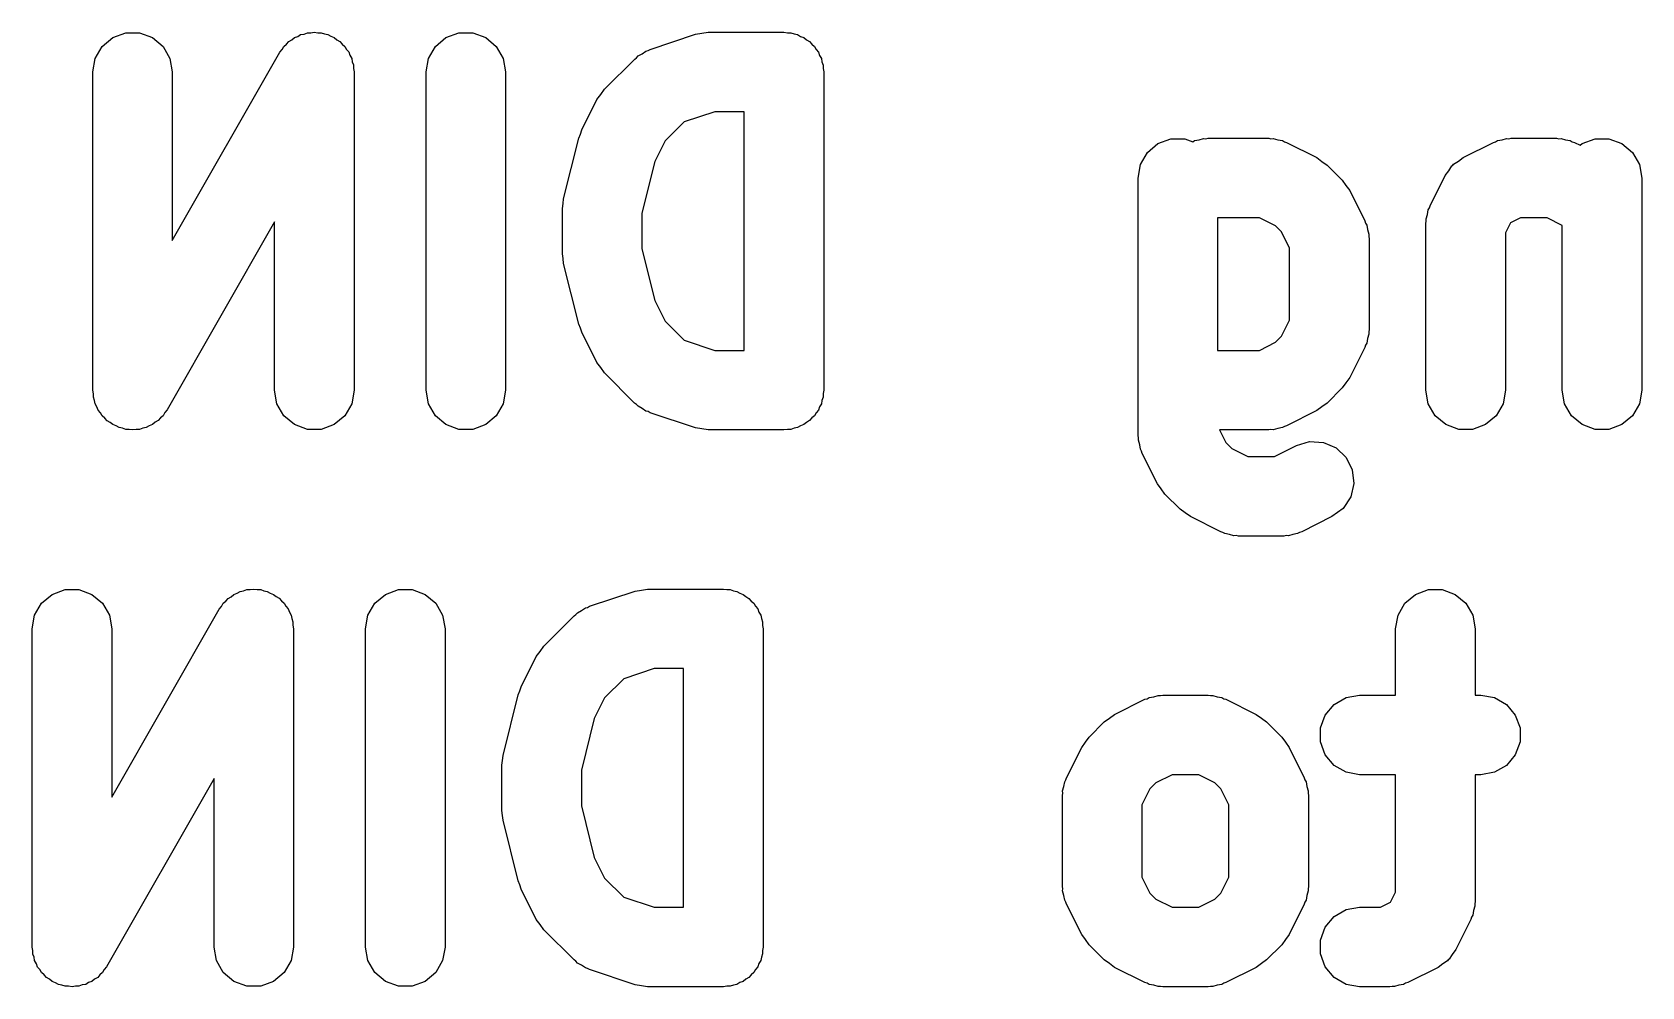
# Model space of a CAD drawing. Extents: x 70 to 226, y -104 to -44.
# Drawn here: x 76.019 to 80.067, y -48.962 to -46.562 of the extents above; entities that cross this region are included whole.
import ezdxf

# ---------------------------------------------------------------- set-up
doc = ezdxf.new("R2010")
doc.units = 0
doc.header["$MEASUREMENT"] = 0
doc.layers.add('BLACK', color=7, linetype='CONTINUOUS')

msp = doc.modelspace()

# ---------------------------------------------------------------- linework, layer by layer
at = {"layer": 'Black'}
for p, q in [((76.1948, -46.5976), (76.2214, -46.5753)), ((76.2214, -46.5753), (76.2541, -46.5634)), ((76.2541, -46.5634), (76.2888, -46.5634)), ((76.2888, -46.5634), (76.3214, -46.5753)), ((76.3214, -46.5753), (76.348, -46.5976)), ((76.6585, -46.5921), (76.664, -46.5856)), ((76.664, -46.5856), (76.6717, -46.5811)), ((76.6717, -46.5811), (76.6786, -46.5753)), ((76.6786, -46.5753), (76.6866, -46.5724)), ((76.6866, -46.5724), (76.694, -46.5681)), ((76.694, -46.5681), (76.7028, -46.5665)), ((76.7028, -46.5665), (76.7112, -46.5634)), ((76.7112, -46.5634), (76.7197, -46.5634)), ((76.7197, -46.5634), (76.7281, -46.5619)), ((76.7281, -46.5619), (76.737, -46.5634)), ((76.737, -46.5634), (76.7459, -46.5634)), ((76.7459, -46.5634), (76.754, -46.5663)), ((76.754, -46.5663), (76.7624, -46.5678)), ((76.7624, -46.5678), (76.7701, -46.5722)), ((76.7701, -46.5722), (76.7786, -46.5753)), ((76.7786, -46.5753), (76.7851, -46.5808)), ((76.7851, -46.5808), (76.7925, -46.585)), ((76.7925, -46.585), (76.7983, -46.5919)), ((77.0329, -46.5976), (77.0595, -46.5753)), ((77.0595, -46.5753), (77.0922, -46.5634)), ((77.0922, -46.5634), (77.1269, -46.5634)), ((77.1269, -46.5634), (77.1595, -46.5753)), ((77.1595, -46.5753), (77.1861, -46.5976)), ((77.5731, -46.6051), (77.6874, -46.567)), ((77.6874, -46.567), (77.7033, -46.5647)), ((77.7033, -46.5647), (77.719, -46.5619)), ((77.719, -46.5619), (77.9095, -46.5619)), ((77.9095, -46.5619), (77.9181, -46.5634)), ((77.9181, -46.5634), (77.9269, -46.5634)), ((77.9269, -46.5634), (77.9351, -46.5664)), ((77.9351, -46.5664), (77.9437, -46.5679)), ((77.9437, -46.5679), (77.9513, -46.5723)), ((77.9513, -46.5723), (77.9595, -46.5753)), ((77.9595, -46.5753), (77.9662, -46.5809)), ((77.9662, -46.5809), (77.9738, -46.5853)), ((77.9738, -46.5853), (77.9794, -46.592)), ((76.1714, -46.6619), (76.1775, -46.6277)), ((76.1775, -46.6277), (76.1948, -46.5976)), ((76.348, -46.5976), (76.3654, -46.6277)), ((76.3654, -46.6277), (76.3714, -46.6619)), ((76.3714, -47.0853), (76.6417, -46.6123)), ((76.6417, -46.6123), (76.6475, -46.6054)), ((76.6475, -46.6054), (76.652, -46.5976)), ((76.652, -46.5976), (76.6585, -46.5921)), ((76.7983, -46.5919), (76.8052, -46.5976)), ((76.8052, -46.5976), (76.8094, -46.605)), ((76.8094, -46.605), (76.8149, -46.6115)), ((76.8149, -46.6115), (76.8181, -46.6199)), ((76.8181, -46.6199), (76.8225, -46.6277)), ((76.8225, -46.6277), (76.824, -46.6361)), ((77.0095, -46.6619), (77.0156, -46.6277)), ((77.0156, -46.6277), (77.0329, -46.5976)), ((77.1861, -46.5976), (77.2035, -46.6277)), ((77.2035, -46.6277), (77.2095, -46.6619)), ((77.4579, -46.7055), (77.5341, -46.6293)), ((77.5341, -46.6293), (77.5388, -46.626)), ((77.5388, -46.626), (77.5426, -46.6217)), ((77.5426, -46.6217), (77.5529, -46.6161)), ((77.5529, -46.6161), (77.5625, -46.6094)), ((77.5625, -46.6094), (77.5681, -46.6079)), ((77.5681, -46.6079), (77.5731, -46.6051)), ((77.9794, -46.592), (77.9861, -46.5976)), ((77.9861, -46.5976), (77.9905, -46.6052)), ((77.9905, -46.6052), (77.9961, -46.6119)), ((77.9961, -46.6119), (77.9991, -46.6201)), ((77.9991, -46.6201), (78.0035, -46.6277)), ((78.0035, -46.6277), (78.005, -46.6363)), ((76.1714, -47.4619), (76.1714, -46.6619)), ((76.3714, -46.6619), (76.3714, -47.0853)), ((76.824, -46.6361), (76.827, -46.6441)), ((76.827, -46.6441), (76.827, -46.6531)), ((76.827, -46.6531), (76.8286, -46.6619)), ((76.8286, -46.6619), (76.8286, -47.4619)), ((77.0095, -47.4619), (77.0095, -46.6619)), ((77.2095, -46.6619), (77.2095, -47.4619)), ((78.005, -46.6363), (78.008, -46.6445)), ((78.008, -46.6445), (78.008, -46.6533)), ((78.008, -46.6533), (78.0095, -46.6619)), ((78.0095, -46.6619), (78.0095, -47.4619)), ((77.4487, -46.7186), (77.4579, -46.7055)), ((77.401, -46.8077), (77.4391, -46.7315)), ((77.4391, -46.7315), (77.4487, -46.7186)), ((77.6588, -46.7874), (77.6108, -46.8354)), ((77.7353, -46.7619), (77.6588, -46.7874)), ((77.8095, -46.7619), (77.7353, -46.7619)), ((77.8095, -47.3619), (77.8095, -46.7619)), ((77.3554, -46.9805), (77.3935, -46.8281)), ((77.3935, -46.8281), (77.3979, -46.8181)), ((77.3979, -46.8181), (77.401, -46.8077)), ((78.85, -46.842), (78.8826, -46.8301)), ((78.8826, -46.8301), (78.9174, -46.8301)), ((78.9174, -46.8301), (78.9373, -46.8373)), ((78.9535, -46.8326), (78.9648, -46.8292)), ((78.9648, -46.8292), (78.9705, -46.8296)), ((78.9705, -46.8296), (78.9762, -46.8286)), ((78.9762, -46.8286), (79.1286, -46.8286)), ((79.1286, -46.8286), (79.1342, -46.8296)), ((79.1342, -46.8296), (79.14, -46.8292)), ((79.14, -46.8292), (79.1512, -46.8326)), ((79.7154, -46.8326), (79.7267, -46.8292)), ((79.7267, -46.8292), (79.7324, -46.8296)), ((79.7324, -46.8296), (79.7381, -46.8286)), ((79.7381, -46.8286), (79.8524, -46.8286)), ((79.8524, -46.8286), (79.8581, -46.8296)), ((79.8581, -46.8296), (79.8638, -46.8292)), ((79.8638, -46.8292), (79.875, -46.8326)), ((79.9167, -46.842), (79.9493, -46.8301)), ((79.9493, -46.8301), (79.984, -46.8301)), ((79.984, -46.8301), (80.0167, -46.842)), ((77.6108, -46.8354), (77.5848, -46.8873)), ((78.806, -46.8944), (78.8234, -46.8643)), ((78.8234, -46.8643), (78.85, -46.842)), ((78.9373, -46.8373), (78.942, -46.8346)), ((78.942, -46.8346), (78.9535, -46.8326)), ((79.1512, -46.8326), (79.1628, -46.8346)), ((79.1628, -46.8346), (79.1678, -46.8375)), ((79.1678, -46.8375), (79.1733, -46.8391)), ((79.1733, -46.8391), (79.2495, -46.8772)), ((79.6172, -46.8772), (79.6934, -46.8391)), ((79.6934, -46.8391), (79.6989, -46.8375)), ((79.6989, -46.8375), (79.7039, -46.8346)), ((79.7039, -46.8346), (79.7154, -46.8326)), ((79.875, -46.8326), (79.8866, -46.8346)), ((79.8866, -46.8346), (79.8916, -46.8375)), ((79.8916, -46.8375), (79.8971, -46.8391)), ((79.8971, -46.8391), (79.9115, -46.8463)), ((79.9115, -46.8463), (79.9167, -46.842)), ((80.0167, -46.842), (80.0433, -46.8643)), ((80.0433, -46.8643), (80.0606, -46.8944)), ((77.5848, -46.8873), (77.5524, -47.0171)), ((78.8, -46.9286), (78.806, -46.8944)), ((79.2495, -46.8772), (79.2623, -46.8868)), ((79.2623, -46.8868), (79.2755, -46.896)), ((79.2755, -46.896), (79.3136, -46.9341)), ((79.5725, -46.9219), (79.5812, -46.9102)), ((79.5812, -46.9102), (79.5893, -46.8979)), ((79.5893, -46.8979), (79.5915, -46.8963)), ((79.5915, -46.8963), (79.5932, -46.8941)), ((79.5932, -46.8941), (79.6054, -46.886)), ((79.6054, -46.886), (79.6172, -46.8772)), ((80.0606, -46.8944), (80.0667, -46.9286)), ((78.8, -47.5762), (78.8, -46.9286)), ((79.3136, -46.9341), (79.3227, -46.9472)), ((79.3227, -46.9472), (79.3323, -46.96)), ((79.5344, -46.9981), (79.5725, -46.9219)), ((80.0667, -46.9286), (80.0667, -47.4619)), ((77.3524, -47.0048), (77.3545, -46.9927)), ((77.3545, -46.9927), (77.3554, -46.9805)), ((79.3323, -46.96), (79.3704, -47.0362)), ((77.3524, -47.119), (77.3524, -47.0048)), ((77.5524, -47.0171), (77.5524, -47.1067)), ((79, -47.0286), (79, -47.3619)), ((79.105, -47.0286), (79, -47.0286)), ((79.1455, -47.0489), (79.105, -47.0286)), ((79.5245, -47.0314), (79.5278, -47.0202)), ((79.5248, -47.0372), (79.5245, -47.0314)), ((79.5278, -47.0202), (79.5298, -47.0087)), ((79.5298, -47.0087), (79.5327, -47.0037)), ((79.5327, -47.0037), (79.5344, -46.9981)), ((79.7617, -47.0286), (79.7364, -47.0412)), ((79.8288, -47.0286), (79.7617, -47.0286)), ((79.8667, -47.0475), (79.8288, -47.0286)), ((76.6286, -47.0385), (76.3583, -47.5115)), ((76.6286, -47.4619), (76.6286, -47.0385)), ((79.1607, -47.064), (79.1455, -47.0489)), ((79.181, -47.1046), (79.1607, -47.064)), ((79.3704, -47.0362), (79.372, -47.0418)), ((79.372, -47.0418), (79.3749, -47.0467)), ((79.3749, -47.0467), (79.377, -47.0583)), ((79.377, -47.0583), (79.3803, -47.0695)), ((79.3803, -47.0695), (79.38, -47.0753)), ((79.5238, -47.0429), (79.5248, -47.0372)), ((79.5238, -47.4619), (79.5238, -47.0429)), ((79.7364, -47.0412), (79.7238, -47.0665)), ((79.7238, -47.0665), (79.7238, -47.4619)), ((79.8667, -47.4619), (79.8667, -47.0475)), ((77.5524, -47.1067), (77.5848, -47.2365)), ((79.181, -47.2859), (79.181, -47.1046)), ((79.38, -47.0753), (79.381, -47.081)), ((79.381, -47.081), (79.381, -47.3095)), ((77.3545, -47.1311), (77.3524, -47.119)), ((77.3554, -47.1433), (77.3545, -47.1311)), ((77.3935, -47.2957), (77.3554, -47.1433)), ((77.5848, -47.2365), (77.6108, -47.2884)), ((77.3979, -47.3057), (77.3935, -47.2957)), ((77.401, -47.3162), (77.3979, -47.3057)), ((77.4391, -47.3923), (77.401, -47.3162)), ((77.6108, -47.2884), (77.6588, -47.3364)), ((79.1607, -47.3265), (79.181, -47.2859)), ((79.381, -47.3095), (79.38, -47.3152)), ((79.38, -47.3152), (79.3803, -47.321)), ((77.6588, -47.3364), (77.7353, -47.3619)), ((79.105, -47.3619), (79.1455, -47.3416)), ((79.1455, -47.3416), (79.1607, -47.3265)), ((79.3704, -47.3542), (79.3323, -47.4304)), ((79.372, -47.3487), (79.3704, -47.3542)), ((79.3749, -47.3437), (79.372, -47.3487)), ((79.377, -47.3322), (79.3749, -47.3437)), ((79.3803, -47.321), (79.377, -47.3322)), ((77.4487, -47.4052), (77.4391, -47.3923)), ((77.7353, -47.3619), (77.8095, -47.3619)), ((79, -47.3619), (79.105, -47.3619)), ((77.4579, -47.4183), (77.4487, -47.4052)), ((77.534, -47.4945), (77.4579, -47.4183)), ((79.3323, -47.4304), (79.3228, -47.4433)), ((76.173, -47.4707), (76.1714, -47.4619)), ((76.173, -47.4797), (76.173, -47.4707)), ((76.6346, -47.4961), (76.6286, -47.4619)), ((76.8286, -47.4619), (76.8225, -47.4961)), ((77.0156, -47.4961), (77.0095, -47.4619)), ((77.2095, -47.4619), (77.2035, -47.4961)), ((78.008, -47.4793), (78.005, -47.4875)), ((78.0095, -47.4619), (78.008, -47.4705)), ((78.008, -47.4705), (78.008, -47.4793)), ((79.3136, -47.4564), (79.2755, -47.4945)), ((79.3228, -47.4433), (79.3136, -47.4564)), ((79.5298, -47.4961), (79.5238, -47.4619)), ((79.7238, -47.4619), (79.7178, -47.4961)), ((79.8727, -47.4961), (79.8667, -47.4619)), ((80.0667, -47.4619), (80.0606, -47.4961)), ((76.176, -47.4877), (76.173, -47.4797)), ((76.1775, -47.4961), (76.176, -47.4877)), ((76.1819, -47.5039), (76.1775, -47.4961)), ((76.185, -47.5123), (76.1819, -47.5039)), ((76.1906, -47.5188), (76.185, -47.5123)), ((76.1948, -47.5262), (76.1906, -47.5188)), ((76.3525, -47.5184), (76.348, -47.5262)), ((76.3583, -47.5115), (76.3525, -47.5184)), ((76.652, -47.5262), (76.6346, -47.4961)), ((76.8225, -47.4961), (76.8052, -47.5262)), ((77.0329, -47.5262), (77.0156, -47.4961)), ((77.2035, -47.4961), (77.1861, -47.5262)), ((77.5388, -47.4978), (77.534, -47.4945)), ((77.5426, -47.5021), (77.5388, -47.4978)), ((77.5529, -47.5077), (77.5426, -47.5021)), ((77.5625, -47.5144), (77.5529, -47.5077)), ((77.5681, -47.5159), (77.5625, -47.5144)), ((77.5731, -47.5187), (77.5681, -47.5159)), ((77.6874, -47.5568), (77.5731, -47.5187)), ((77.9905, -47.5186), (77.9861, -47.5262)), ((77.9961, -47.5119), (77.9905, -47.5186)), ((77.9991, -47.5037), (77.9961, -47.5119)), ((78.0035, -47.4961), (77.9991, -47.5037)), ((78.005, -47.4875), (78.0035, -47.4961)), ((79.2495, -47.5133), (79.1733, -47.5513)), ((79.2623, -47.5037), (79.2495, -47.5133)), ((79.2755, -47.4945), (79.2623, -47.5037)), ((79.5472, -47.5262), (79.5298, -47.4961)), ((79.7178, -47.4961), (79.7004, -47.5262)), ((79.8901, -47.5262), (79.8727, -47.4961)), ((80.0606, -47.4961), (80.0433, -47.5262)), ((76.2017, -47.5319), (76.1948, -47.5262)), ((76.2075, -47.5388), (76.2017, -47.5319)), ((76.2149, -47.543), (76.2075, -47.5388)), ((76.2214, -47.5485), (76.2149, -47.543)), ((76.2299, -47.5516), (76.2214, -47.5485)), ((76.2376, -47.556), (76.2299, -47.5516)), ((76.246, -47.5575), (76.2376, -47.556)), ((76.2541, -47.5604), (76.246, -47.5575)), ((76.263, -47.5604), (76.2541, -47.5604)), ((76.2719, -47.5619), (76.263, -47.5604)), ((76.2803, -47.5604), (76.2719, -47.5619)), ((76.2888, -47.5604), (76.2803, -47.5604)), ((76.2972, -47.5573), (76.2888, -47.5604)), ((76.306, -47.5557), (76.2972, -47.5573)), ((76.3134, -47.5514), (76.306, -47.5557)), ((76.3214, -47.5485), (76.3134, -47.5514)), ((76.3283, -47.5427), (76.3214, -47.5485)), ((76.336, -47.5382), (76.3283, -47.5427)), ((76.3415, -47.5317), (76.336, -47.5382)), ((76.348, -47.5262), (76.3415, -47.5317)), ((76.6786, -47.5485), (76.652, -47.5262)), ((76.7112, -47.5604), (76.6786, -47.5485)), ((76.7459, -47.5604), (76.7112, -47.5604)), ((76.7786, -47.5485), (76.7459, -47.5604)), ((76.8052, -47.5262), (76.7786, -47.5485)), ((77.0595, -47.5485), (77.0329, -47.5262)), ((77.0922, -47.5604), (77.0595, -47.5485)), ((77.1269, -47.5604), (77.0922, -47.5604)), ((77.1595, -47.5485), (77.1269, -47.5604)), ((77.1861, -47.5262), (77.1595, -47.5485)), ((77.7033, -47.5591), (77.6874, -47.5568)), ((77.719, -47.5619), (77.7033, -47.5591)), ((77.9181, -47.5604), (77.9095, -47.5619)), ((77.9269, -47.5604), (77.9181, -47.5604)), ((77.9351, -47.5574), (77.9269, -47.5604)), ((77.9437, -47.5559), (77.9351, -47.5574)), ((77.9513, -47.5515), (77.9437, -47.5559)), ((77.9595, -47.5485), (77.9513, -47.5515)), ((77.9662, -47.5429), (77.9595, -47.5485)), ((77.9738, -47.5385), (77.9662, -47.5429)), ((77.9794, -47.5318), (77.9738, -47.5385)), ((77.9861, -47.5262), (77.9794, -47.5318)), ((79.1512, -47.5579), (79.14, -47.5612)), ((79.1628, -47.5559), (79.1512, -47.5579)), ((79.1678, -47.553), (79.1628, -47.5559)), ((79.1733, -47.5513), (79.1678, -47.553)), ((79.5738, -47.5485), (79.5472, -47.5262)), ((79.6064, -47.5604), (79.5738, -47.5485)), ((79.6412, -47.5604), (79.6064, -47.5604)), ((79.6738, -47.5485), (79.6412, -47.5604)), ((79.7004, -47.5262), (79.6738, -47.5485)), ((79.9167, -47.5485), (79.8901, -47.5262)), ((79.9493, -47.5604), (79.9167, -47.5485)), ((79.984, -47.5604), (79.9493, -47.5604)), ((80.0167, -47.5485), (79.984, -47.5604)), ((80.0433, -47.5262), (80.0167, -47.5485)), ((77.9095, -47.5619), (77.719, -47.5619)), ((78.801, -47.5819), (78.8, -47.5762)), ((78.8007, -47.5876), (78.801, -47.5819)), ((78.804, -47.5989), (78.8007, -47.5876)), ((78.806, -47.6104), (78.804, -47.5989)), ((79.1286, -47.5619), (79.0047, -47.5619)), ((79.0047, -47.5619), (79.0203, -47.5931)), ((79.0203, -47.5931), (79.0354, -47.6083)), ((79.1342, -47.5609), (79.1286, -47.5619)), ((79.14, -47.5612), (79.1342, -47.5609)), ((79.1981, -47.601), (79.2314, -47.5911)), ((79.2314, -47.5911), (79.2661, -47.5932)), ((79.2661, -47.5932), (79.298, -47.607)), ((78.8089, -47.6154), (78.806, -47.6104)), ((78.8106, -47.6209), (78.8089, -47.6154)), ((78.8487, -47.6971), (78.8106, -47.6209)), ((79.0354, -47.6083), (79.076, -47.6286)), ((79.076, -47.6286), (79.1431, -47.6286)), ((79.1431, -47.6286), (79.1981, -47.601)), ((79.298, -47.607), (79.3232, -47.6309)), ((79.3232, -47.6309), (79.3387, -47.662)), ((79.3387, -47.662), (79.3427, -47.6965)), ((78.8582, -47.71), (78.8487, -47.6971)), ((78.8674, -47.7231), (78.8582, -47.71)), ((79.3427, -47.6965), (79.3346, -47.7302)), ((78.9055, -47.7612), (78.8674, -47.7231)), ((78.9186, -47.7704), (78.9055, -47.7612)), ((79.3155, -47.7592), (79.2876, -47.7799)), ((79.3346, -47.7302), (79.3155, -47.7592)), ((78.9315, -47.7799), (78.9186, -47.7704)), ((79.0077, -47.818), (78.9315, -47.7799)), ((79.2876, -47.7799), (79.2114, -47.818)), ((79.0132, -47.8197), (79.0077, -47.818)), ((79.0182, -47.8225), (79.0132, -47.8197)), ((79.0297, -47.8246), (79.0182, -47.8225)), ((79.0409, -47.8279), (79.0297, -47.8246)), ((79.0467, -47.8276), (79.0409, -47.8279)), ((79.0524, -47.8286), (79.0467, -47.8276)), ((79.1667, -47.8286), (79.0524, -47.8286)), ((79.1723, -47.8276), (79.1667, -47.8286)), ((79.1781, -47.8279), (79.1723, -47.8276)), ((79.1893, -47.8246), (79.1781, -47.8279)), ((79.2009, -47.8225), (79.1893, -47.8246)), ((79.2059, -47.8197), (79.2009, -47.8225)), ((79.2114, -47.818), (79.2059, -47.8197)), ((76.069, -47.9753), (76.1017, -47.9634)), ((76.1017, -47.9634), (76.1364, -47.9634)), ((76.1364, -47.9634), (76.169, -47.9753)), ((76.5504, -47.9665), (76.5588, -47.9634)), ((76.5588, -47.9634), (76.5674, -47.9634)), ((76.5674, -47.9634), (76.5757, -47.9619)), ((76.5757, -47.9619), (76.5846, -47.9634)), ((76.5846, -47.9634), (76.5936, -47.9634)), ((76.5936, -47.9634), (76.6016, -47.9663)), ((76.9071, -47.9753), (76.9398, -47.9634)), ((76.9398, -47.9634), (76.9745, -47.9634)), ((76.9745, -47.9634), (77.0071, -47.9753)), ((77.535, -47.967), (77.5509, -47.9647)), ((77.5509, -47.9647), (77.5667, -47.9619)), ((77.5667, -47.9619), (77.7571, -47.9619)), ((77.7571, -47.9619), (77.7658, -47.9634)), ((77.7658, -47.9634), (77.7745, -47.9634)), ((77.7745, -47.9634), (77.7827, -47.9664)), ((79.4976, -47.9753), (79.5303, -47.9634)), ((79.5303, -47.9634), (79.565, -47.9634)), ((79.565, -47.9634), (79.5976, -47.9753)), ((76.0251, -48.0277), (76.0424, -47.9976)), ((76.0424, -47.9976), (76.069, -47.9753)), ((76.169, -47.9753), (76.1957, -47.9976)), ((76.1957, -47.9976), (76.213, -48.0277)), ((76.4894, -48.0123), (76.4951, -48.0054)), ((76.4951, -48.0054), (76.4996, -47.9976)), ((76.4996, -47.9976), (76.5061, -47.9921)), ((76.5061, -47.9921), (76.5116, -47.9856)), ((76.5116, -47.9856), (76.5193, -47.9811)), ((76.5193, -47.9811), (76.5262, -47.9753)), ((76.5262, -47.9753), (76.5342, -47.9724)), ((76.5342, -47.9724), (76.5416, -47.9681)), ((76.5416, -47.9681), (76.5504, -47.9665)), ((76.6016, -47.9663), (76.61, -47.9678)), ((76.61, -47.9678), (76.6178, -47.9722)), ((76.6178, -47.9722), (76.6262, -47.9753)), ((76.6262, -47.9753), (76.6327, -47.9808)), ((76.6327, -47.9808), (76.6401, -47.985)), ((76.6401, -47.985), (76.6459, -47.9919)), ((76.6459, -47.9919), (76.6528, -47.9976)), ((76.6528, -47.9976), (76.6571, -48.005)), ((76.6571, -48.005), (76.6626, -48.0115)), ((76.8632, -48.0277), (76.8805, -47.9976)), ((76.8805, -47.9976), (76.9071, -47.9753)), ((77.0071, -47.9753), (77.0337, -47.9976)), ((77.0337, -47.9976), (77.0511, -48.0277)), ((77.4157, -48.0079), (77.4208, -48.0051)), ((77.4208, -48.0051), (77.535, -47.967)), ((77.7827, -47.9664), (77.7913, -47.9679)), ((77.7913, -47.9679), (77.7989, -47.9723)), ((77.7989, -47.9723), (77.8071, -47.9753)), ((77.8071, -47.9753), (77.8138, -47.9809)), ((77.8138, -47.9809), (77.8214, -47.9853)), ((77.8214, -47.9853), (77.827, -47.992)), ((77.827, -47.992), (77.8337, -47.9976)), ((77.8337, -47.9976), (77.8381, -48.0052)), ((77.8381, -48.0052), (77.8437, -48.0119)), ((79.4536, -48.0277), (79.471, -47.9976)), ((79.471, -47.9976), (79.4976, -47.9753)), ((79.5976, -47.9753), (79.6242, -47.9976)), ((79.6242, -47.9976), (79.6416, -48.0277)), ((76.019, -48.0619), (76.0251, -48.0277)), ((76.213, -48.0277), (76.219, -48.0619)), ((76.219, -48.4853), (76.4894, -48.0123)), ((76.6626, -48.0115), (76.6657, -48.0199)), ((76.6657, -48.0199), (76.6702, -48.0277)), ((76.6702, -48.0277), (76.6716, -48.0361)), ((76.6716, -48.0361), (76.6746, -48.0441)), ((76.6746, -48.0441), (76.6746, -48.0531)), ((76.8571, -48.0619), (76.8632, -48.0277)), ((77.0511, -48.0277), (77.0571, -48.0619)), ((77.3055, -48.1055), (77.3817, -48.0293)), ((77.3817, -48.0293), (77.3864, -48.026)), ((77.3864, -48.026), (77.3902, -48.0217)), ((77.3902, -48.0217), (77.4005, -48.0161)), ((77.4005, -48.0161), (77.4101, -48.0094)), ((77.4101, -48.0094), (77.4157, -48.0079)), ((77.8437, -48.0119), (77.8467, -48.0201)), ((77.8467, -48.0201), (77.8511, -48.0277)), ((77.8511, -48.0277), (77.8526, -48.0363)), ((77.8526, -48.0363), (77.8556, -48.0445)), ((77.8556, -48.0445), (77.8556, -48.0533)), ((79.4476, -48.0619), (79.4536, -48.0277)), ((79.6416, -48.0277), (79.6476, -48.0619)), ((76.019, -48.8619), (76.019, -48.0619)), ((76.219, -48.0619), (76.219, -48.4853)), ((76.6746, -48.0531), (76.6762, -48.0619)), ((76.6762, -48.0619), (76.6762, -48.8619)), ((76.8571, -48.8619), (76.8571, -48.0619)), ((77.0571, -48.0619), (77.0571, -48.8619)), ((77.8556, -48.0533), (77.8571, -48.0619)), ((77.8571, -48.0619), (77.8571, -48.8619)), ((79.4476, -48.2286), (79.4476, -48.0619)), ((79.6476, -48.0619), (79.6476, -48.2286)), ((77.2867, -48.1315), (77.2963, -48.1186)), ((77.2963, -48.1186), (77.3055, -48.1055)), ((77.2487, -48.2077), (77.2867, -48.1315)), ((77.5829, -48.1619), (77.5064, -48.1874)), ((77.6571, -48.1619), (77.5829, -48.1619)), ((77.6571, -48.7619), (77.6571, -48.1619)), ((77.2455, -48.2181), (77.2487, -48.2077)), ((77.5064, -48.1874), (77.4584, -48.2354)), ((77.203, -48.3805), (77.2411, -48.2281)), ((77.2411, -48.2281), (77.2455, -48.2181)), ((77.4584, -48.2354), (77.4324, -48.2873)), ((78.741, -48.2772), (78.8172, -48.2391)), ((78.8172, -48.2391), (78.8227, -48.2375)), ((78.8227, -48.2375), (78.8277, -48.2346)), ((78.8277, -48.2346), (78.8392, -48.2326)), ((78.8392, -48.2326), (78.8505, -48.2292)), ((78.8505, -48.2292), (78.8562, -48.2296)), ((78.8562, -48.2296), (78.8619, -48.2286)), ((78.8619, -48.2286), (78.9762, -48.2286)), ((78.9762, -48.2286), (78.9819, -48.2296)), ((78.9819, -48.2296), (78.9876, -48.2292)), ((78.9876, -48.2292), (78.9989, -48.2326)), ((78.9989, -48.2326), (79.0104, -48.2346)), ((79.0104, -48.2346), (79.0154, -48.2375)), ((79.0154, -48.2375), (79.0209, -48.2391)), ((79.0209, -48.2391), (79.0971, -48.2772)), ((79.2929, -48.252), (79.3229, -48.2346)), ((79.3229, -48.2346), (79.3571, -48.2286)), ((79.3571, -48.2286), (79.4476, -48.2286)), ((79.6476, -48.2286), (79.6619, -48.2286)), ((79.6619, -48.2286), (79.6961, -48.2346)), ((79.6961, -48.2346), (79.7262, -48.252)), ((77.4324, -48.2873), (77.4, -48.4171)), ((78.715, -48.296), (78.7281, -48.2868)), ((78.7281, -48.2868), (78.741, -48.2772)), ((79.0971, -48.2772), (79.11, -48.2868)), ((79.11, -48.2868), (79.1231, -48.296)), ((79.2587, -48.3112), (79.2705, -48.2786)), ((79.2705, -48.2786), (79.2929, -48.252)), ((79.7262, -48.252), (79.7485, -48.2786)), ((79.7485, -48.2786), (79.7604, -48.3112)), ((78.6769, -48.3341), (78.715, -48.296)), ((79.1231, -48.296), (79.1612, -48.3341)), ((79.2587, -48.3459), (79.2587, -48.3112)), ((79.7604, -48.3112), (79.7604, -48.3459)), ((78.6201, -48.4362), (78.6582, -48.36)), ((78.6582, -48.36), (78.6677, -48.3472)), ((78.6677, -48.3472), (78.6769, -48.3341)), ((79.1612, -48.3341), (79.1704, -48.3472)), ((79.1704, -48.3472), (79.1799, -48.36)), ((79.1799, -48.36), (79.218, -48.4362)), ((79.2705, -48.3786), (79.2587, -48.3459)), ((79.7604, -48.3459), (79.7485, -48.3786)), ((77.2, -48.4048), (77.2021, -48.3927)), ((77.2, -48.519), (77.2, -48.4048)), ((77.2021, -48.3927), (77.203, -48.3805)), ((79.2929, -48.4052), (79.2705, -48.3786)), ((79.3229, -48.4225), (79.2929, -48.4052)), ((79.7262, -48.4052), (79.6961, -48.4225)), ((79.7485, -48.3786), (79.7262, -48.4052)), ((76.4762, -48.4385), (76.2059, -48.9115)), ((76.4762, -48.8619), (76.4762, -48.4385)), ((77.4, -48.4171), (77.4, -48.5067)), ((78.6135, -48.4583), (78.6156, -48.4467)), ((78.6156, -48.4467), (78.6184, -48.4418)), ((78.6184, -48.4418), (78.6201, -48.4362)), ((78.845, -48.4489), (78.8298, -48.464)), ((78.8855, -48.4286), (78.845, -48.4489)), ((78.9526, -48.4286), (78.8855, -48.4286)), ((78.9931, -48.4489), (78.9526, -48.4286)), ((79.0083, -48.464), (78.9931, -48.4489)), ((79.218, -48.4362), (79.2197, -48.4418)), ((79.2197, -48.4418), (79.2225, -48.4467)), ((79.2225, -48.4467), (79.2246, -48.4583)), ((79.3571, -48.4286), (79.3229, -48.4225)), ((79.4476, -48.4286), (79.3571, -48.4286)), ((79.4476, -48.724), (79.4476, -48.4286)), ((79.6619, -48.4286), (79.6476, -48.4286)), ((79.6476, -48.4286), (79.6476, -48.7476)), ((79.6961, -48.4225), (79.6619, -48.4286)), ((78.6095, -48.481), (78.6105, -48.4753)), ((78.6095, -48.7095), (78.6095, -48.481)), ((78.6102, -48.4695), (78.6135, -48.4583)), ((78.6105, -48.4753), (78.6102, -48.4695)), ((78.8298, -48.464), (78.8095, -48.5046)), ((79.0286, -48.5046), (79.0083, -48.464)), ((79.2246, -48.4583), (79.2279, -48.4695)), ((79.2279, -48.4695), (79.2276, -48.4753)), ((79.2276, -48.4753), (79.2286, -48.481)), ((79.2286, -48.481), (79.2286, -48.7095)), ((77.2021, -48.5311), (77.2, -48.519)), ((77.203, -48.5433), (77.2021, -48.5311)), ((77.4, -48.5067), (77.4324, -48.6365)), ((78.8095, -48.5046), (78.8095, -48.6859)), ((79.0286, -48.6859), (79.0286, -48.5046)), ((77.2411, -48.6957), (77.203, -48.5433)), ((77.4324, -48.6365), (77.4584, -48.6884)), ((77.4584, -48.6884), (77.5064, -48.7364)), ((78.8095, -48.6859), (78.8298, -48.7265)), ((79.0083, -48.7265), (79.0286, -48.6859)), ((77.2455, -48.7057), (77.2411, -48.6957)), ((77.2487, -48.7161), (77.2455, -48.7057)), ((77.2867, -48.7923), (77.2487, -48.7161)), ((78.6105, -48.7152), (78.6095, -48.7095)), ((78.6102, -48.721), (78.6105, -48.7152)), ((78.6135, -48.7322), (78.6102, -48.721)), ((78.6156, -48.7437), (78.6135, -48.7322)), ((78.8298, -48.7265), (78.8449, -48.7416)), ((78.9931, -48.7416), (79.0083, -48.7265)), ((79.2246, -48.7322), (79.2225, -48.7437)), ((79.2279, -48.721), (79.2246, -48.7322)), ((79.2286, -48.7095), (79.2276, -48.7152)), ((79.2276, -48.7152), (79.2279, -48.721)), ((79.435, -48.7493), (79.4476, -48.724)), ((77.5064, -48.7364), (77.5829, -48.7619)), ((77.5829, -48.7619), (77.6571, -48.7619)), ((78.6184, -48.7487), (78.6156, -48.7437)), ((78.6201, -48.7542), (78.6184, -48.7487)), ((78.6582, -48.8304), (78.6201, -48.7542)), ((78.8449, -48.7416), (78.8855, -48.7619)), ((78.8855, -48.7619), (78.9526, -48.7619)), ((78.9526, -48.7619), (78.9931, -48.7416)), ((79.218, -48.7542), (79.1799, -48.8304)), ((79.2197, -48.7487), (79.218, -48.7542)), ((79.2225, -48.7437), (79.2197, -48.7487)), ((79.2929, -48.7853), (79.3229, -48.7679)), ((79.3229, -48.7679), (79.3571, -48.7619)), ((79.3571, -48.7619), (79.4097, -48.7619)), ((79.4097, -48.7619), (79.435, -48.7493)), ((79.6436, -48.7703), (79.6416, -48.7818)), ((79.647, -48.7591), (79.6436, -48.7703)), ((79.6476, -48.7476), (79.6466, -48.7533)), ((79.6466, -48.7533), (79.647, -48.7591)), ((77.2963, -48.8052), (77.2867, -48.7923)), ((77.3055, -48.8183), (77.2963, -48.8052)), ((79.2587, -48.8445), (79.2705, -48.8119)), ((79.2705, -48.8119), (79.2929, -48.7853)), ((79.6371, -48.7923), (79.599, -48.8685)), ((79.6387, -48.7868), (79.6371, -48.7923)), ((79.6416, -48.7818), (79.6387, -48.7868)), ((77.3817, -48.8945), (77.3055, -48.8183)), ((78.6677, -48.8433), (78.6582, -48.8304)), ((78.6769, -48.8564), (78.6677, -48.8433)), ((79.1704, -48.8433), (79.1612, -48.8564)), ((79.1799, -48.8304), (79.1704, -48.8433)), ((79.2587, -48.8793), (79.2587, -48.8445)), ((76.0206, -48.8707), (76.019, -48.8619)), ((76.0206, -48.8797), (76.0206, -48.8707)), ((76.0236, -48.8877), (76.0206, -48.8797)), ((76.0251, -48.8961), (76.0236, -48.8877)), ((76.0296, -48.9039), (76.0251, -48.8961)), ((76.4822, -48.8961), (76.4762, -48.8619)), ((76.4996, -48.9262), (76.4822, -48.8961)), ((76.6702, -48.8961), (76.6528, -48.9262)), ((76.6762, -48.8619), (76.6702, -48.8961)), ((76.8632, -48.8961), (76.8571, -48.8619)), ((76.8805, -48.9262), (76.8632, -48.8961)), ((77.0511, -48.8961), (77.0337, -48.9262)), ((77.0571, -48.8619), (77.0511, -48.8961)), ((77.3864, -48.8978), (77.3817, -48.8945)), ((77.8511, -48.8961), (77.8467, -48.9037)), ((77.8526, -48.8875), (77.8511, -48.8961)), ((77.8556, -48.8793), (77.8526, -48.8875)), ((77.8571, -48.8619), (77.8556, -48.8705)), ((77.8556, -48.8705), (77.8556, -48.8793)), ((78.715, -48.8945), (78.6769, -48.8564)), ((78.7281, -48.9037), (78.715, -48.8945)), ((79.1231, -48.8945), (79.11, -48.9037)), ((79.1612, -48.8564), (79.1231, -48.8945)), ((79.2705, -48.9119), (79.2587, -48.8793)), ((79.5799, -48.8942), (79.5783, -48.8964)), ((79.5821, -48.8926), (79.5799, -48.8942)), ((79.5902, -48.8803), (79.5821, -48.8926)), ((79.599, -48.8685), (79.5902, -48.8803)), ((76.0327, -48.9123), (76.0296, -48.9039)), ((76.0382, -48.9188), (76.0327, -48.9123)), ((76.0424, -48.9262), (76.0382, -48.9188)), ((76.0493, -48.9319), (76.0424, -48.9262)), ((76.0551, -48.9388), (76.0493, -48.9319)), ((76.1891, -48.9317), (76.1837, -48.9382)), ((76.1957, -48.9262), (76.1891, -48.9317)), ((76.2001, -48.9184), (76.1957, -48.9262)), ((76.2059, -48.9115), (76.2001, -48.9184)), ((76.5262, -48.9485), (76.4996, -48.9262)), ((76.6528, -48.9262), (76.6262, -48.9485)), ((76.9071, -48.9485), (76.8805, -48.9262)), ((77.0337, -48.9262), (77.0071, -48.9485)), ((77.3902, -48.9021), (77.3864, -48.8978)), ((77.4005, -48.9077), (77.3902, -48.9021)), ((77.4101, -48.9144), (77.4005, -48.9077)), ((77.4157, -48.9159), (77.4101, -48.9144)), ((77.4208, -48.9187), (77.4157, -48.9159)), ((77.535, -48.9568), (77.4208, -48.9187)), ((77.827, -48.9318), (77.8214, -48.9385)), ((77.8337, -48.9262), (77.827, -48.9318)), ((77.8381, -48.9186), (77.8337, -48.9262)), ((77.8437, -48.9119), (77.8381, -48.9186)), ((77.8467, -48.9037), (77.8437, -48.9119)), ((78.741, -48.9133), (78.7281, -48.9037)), ((78.8172, -48.9513), (78.741, -48.9133)), ((79.0971, -48.9133), (79.0209, -48.9513)), ((79.11, -48.9037), (79.0971, -48.9133)), ((79.2929, -48.9385), (79.2705, -48.9119)), ((79.5542, -48.9133), (79.4781, -48.9513)), ((79.566, -48.9045), (79.5542, -48.9133)), ((79.5783, -48.8964), (79.566, -48.9045)), ((76.0625, -48.943), (76.0551, -48.9388)), ((76.069, -48.9485), (76.0625, -48.943)), ((76.0775, -48.9516), (76.069, -48.9485)), ((76.0853, -48.956), (76.0775, -48.9516)), ((76.0937, -48.9575), (76.0853, -48.956)), ((76.1017, -48.9604), (76.0937, -48.9575)), ((76.1107, -48.9604), (76.1017, -48.9604)), ((76.1195, -48.9619), (76.1107, -48.9604)), ((76.1279, -48.9604), (76.1195, -48.9619)), ((76.1364, -48.9604), (76.1279, -48.9604)), ((76.1448, -48.9573), (76.1364, -48.9604)), ((76.1537, -48.9557), (76.1448, -48.9573)), ((76.161, -48.9514), (76.1537, -48.9557)), ((76.169, -48.9485), (76.161, -48.9514)), ((76.1759, -48.9427), (76.169, -48.9485)), ((76.1837, -48.9382), (76.1759, -48.9427)), ((76.5588, -48.9604), (76.5262, -48.9485)), ((76.5936, -48.9604), (76.5588, -48.9604)), ((76.6262, -48.9485), (76.5936, -48.9604)), ((76.9398, -48.9604), (76.9071, -48.9485)), ((76.9745, -48.9604), (76.9398, -48.9604)), ((77.0071, -48.9485), (76.9745, -48.9604)), ((77.5509, -48.9591), (77.535, -48.9568)), ((77.5667, -48.9619), (77.5509, -48.9591)), ((77.7571, -48.9619), (77.5667, -48.9619)), ((77.7658, -48.9604), (77.7571, -48.9619)), ((77.7745, -48.9604), (77.7658, -48.9604)), ((77.7827, -48.9574), (77.7745, -48.9604)), ((77.7913, -48.9559), (77.7827, -48.9574)), ((77.7989, -48.9515), (77.7913, -48.9559)), ((77.8071, -48.9485), (77.7989, -48.9515)), ((77.8138, -48.9429), (77.8071, -48.9485)), ((77.8214, -48.9385), (77.8138, -48.9429)), ((78.8227, -48.953), (78.8172, -48.9513)), ((78.8277, -48.9559), (78.8227, -48.953)), ((78.8392, -48.9579), (78.8277, -48.9559)), ((78.8505, -48.9612), (78.8392, -48.9579)), ((78.8562, -48.9609), (78.8505, -48.9612)), ((78.8619, -48.9619), (78.8562, -48.9609)), ((78.9762, -48.9619), (78.8619, -48.9619)), ((78.9819, -48.9609), (78.9762, -48.9619)), ((78.9876, -48.9612), (78.9819, -48.9609)), ((78.9989, -48.9579), (78.9876, -48.9612)), ((79.0104, -48.9559), (78.9989, -48.9579)), ((79.0154, -48.953), (79.0104, -48.9559)), ((79.0209, -48.9513), (79.0154, -48.953)), ((79.3229, -48.9559), (79.2929, -48.9385)), ((79.3571, -48.9619), (79.3229, -48.9559)), ((79.4333, -48.9619), (79.3571, -48.9619)), ((79.439, -48.9609), (79.4333, -48.9619)), ((79.4448, -48.9612), (79.439, -48.9609)), ((79.456, -48.9579), (79.4448, -48.9612)), ((79.4675, -48.9559), (79.456, -48.9579)), ((79.4725, -48.953), (79.4675, -48.9559)), ((79.4781, -48.9513), (79.4725, -48.953))]:
    msp.add_line(p, q, dxfattribs=at)

doc.saveas('drawing.dxf')
